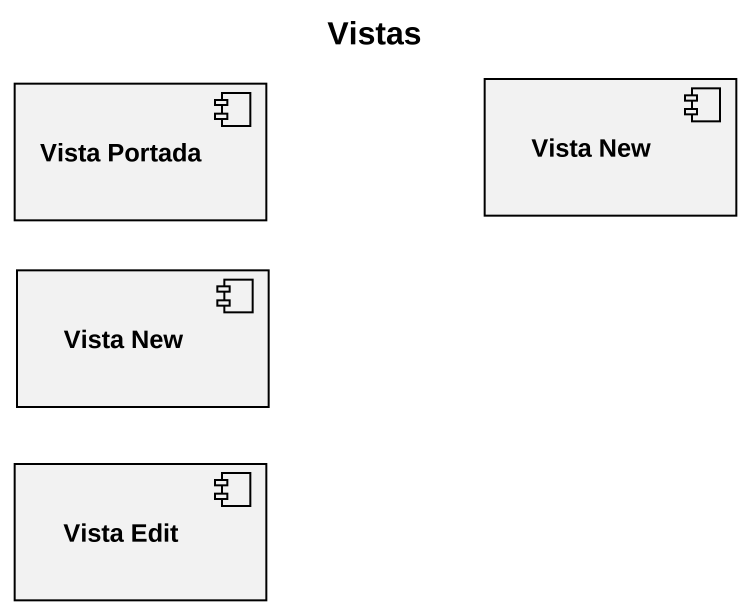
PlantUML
@startuml
title Vistas
component "Vista Portada" as Vista_Portada
component "Vista New" as Vista_New
component "Vista New" as Vista_New_2
component "Vista Edit" as Vista_Edit
@enduml
